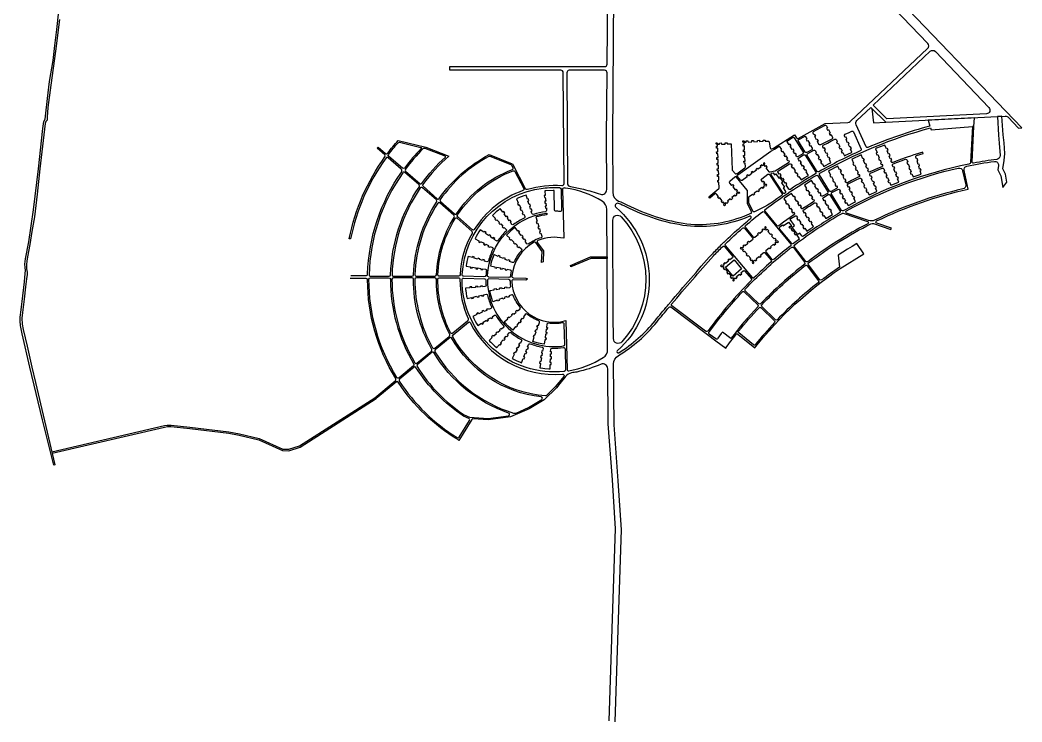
# Model space of a CAD drawing. Header units: millimetres. Extents: x 2240546 to 2245671, y 376439 to 383894.
# Drawn here: x 2241500 to 2245647, y 376439 to 379342 of the extents above; entities that cross this region are included whole.
import ezdxf

# ---------------------------------------------------------------- set-up
doc = ezdxf.new("R2010")
doc.units = ezdxf.units.MM
doc.layers.add('благоустройство_внутридворовые_дороги', color=7, linetype='Continuous', true_color=0x000000)

msp = doc.modelspace()

# ---------------------------------------------------------------- linework, layer by layer
at = {"layer": 'благоустройство_внутридворовые_дороги'}
for points in [[(2242868.4, 378285.5), (2242932.1, 378285.3, 0.425913), (2242938.5, 378291.5, -0.147368), (2243079.9, 378714.8, 0.310579), (2243077.9, 378725.2), (2243023.4, 378773, 0.441609), (2243014.6, 378772, 0.107658), (2242868.2, 378436.7), (2242862.3, 378437.8, -0.107822), (2243010.1, 378775.9, 0.3467), (2243009.1, 378785.5), (2242978.2, 378812.5), (2242981.9, 378817.2), (2243012.1, 378790.8, 0.400493), (2243021.9, 378791.9, -0.019548), (2243064.9, 378844.1), (2243178.9, 378816.4), (2243274.8, 378779.4, 0.059359), (2243166.9, 378662.6, 0.387577), (2243167.8, 378654.6), (2243226.6, 378603.2, 0.472633), (2243234.2, 378603.6, -0.12021), (2243442.2, 378785.6), (2243536.3, 378748.3, -0.180647), (2243539.5, 378745.4), (2243591, 378646, 0.283878), (2243600.6, 378642.9, -0.091654), (2243742.1, 378657.7, 0.421527), (2243751.3, 378666.1), (2243748, 379125, 0.412155), (2243738, 379134.9), (2243278.3, 379134.9), (2243278.3, 379150.6), (2243919.8, 379149.7, 0.412163), (2243929.8, 379159.6), (2243932.3, 379456.2)], [(2243956.7, 379452.1), (2243951.6, 378854.3), (2243952.7, 378630.2, 0.300273), (2243977.2, 378593.5, -0.008998), (2244011.9, 378578.1, 0.082925), (2244260.1, 378499.6, 0.126949), (2244512.5, 378537.9, 0.006274), (2244525.1, 378542.9, 0.43156), (2244527.7, 378549.7), (2244511.2, 378583.8, -0.112927), (2244510.7, 378586), (2244510.7, 378613.3), (2244510.7, 378636.1, 0.175674), (2244509.6, 378639.3), (2244465.5, 378692.2, 0.414391), (2244458.4, 378692.8), (2244437.2, 378675.1, 0.414139), (2244436.6, 378668), (2244444.7, 378658.4), (2244448.5, 378661.6), (2244453.6, 378655.4), (2244449.8, 378652.2), (2244460, 378640.1), (2244463.8, 378643.2), (2244469, 378637.1), (2244465.1, 378633.9), (2244468.1, 378630.3), (2244476, 378630.4), (2244478.6, 378627.4), (2244475.5, 378624.8), (2244467.8, 378626.3), (2244463.9, 378623), (2244467.1, 378619.2), (2244460.9, 378614.1), (2244457.7, 378617.9), (2244445.8, 378607.9), (2244449, 378604), (2244442.8, 378598.9), (2244439.6, 378602.7), (2244427.6, 378592.7), (2244430.9, 378588.9), (2244424.7, 378583.7), (2244421.5, 378587.6), (2244418, 378584.6), (2244418.1, 378576.7), (2244415, 378574.1), (2244412.5, 378577.2), (2244414, 378585), (2244410.9, 378588.8), (2244407, 378585.6), (2244401.9, 378591.7), (2244405.7, 378594.9), (2244395.7, 378607), (2244391.9, 378603.8), (2244386.8, 378609.9), (2244390.6, 378613.1), (2244382.5, 378622.8, 0.414984), (2244375.5, 378623.5), (2244354.8, 378606.2), (2244351, 378610.8), (2244391.8, 378644.9, 0.232276), (2244393.6, 378649), (2244392.7, 378671.4), (2244387.7, 378671.3), (2244387.4, 378679.2), (2244392.4, 378679.4), (2244391.8, 378695), (2244386.8, 378694.9), (2244386.5, 378702.9), (2244391.5, 378703), (2244390.9, 378718.7), (2244385.9, 378718.5), (2244385.6, 378726.5), (2244390.6, 378726.6), (2244390, 378742.3), (2244385, 378742.1), (2244384.7, 378750.1), (2244389.7, 378750.2), (2244389.1, 378765.9), (2244384.1, 378765.7), (2244383.8, 378773.7), (2244388.8, 378773.9), (2244388.2, 378789.5), (2244383.2, 378789.3), (2244382.9, 378797.3), (2244387.9, 378797.5), (2244387.3, 378813.1), (2244382.3, 378812.9), (2244382, 378820.9), (2244387, 378821.1), (2244386.8, 378825.6), (2244380.5, 378830.4), (2244380.4, 378834.4), (2244384.4, 378834.5), (2244389.5, 378828.6), (2244394.5, 378828.7), (2244394.3, 378833.7), (2244402.3, 378834), (2244402.5, 378829), (2244418.1, 378829.6), (2244417.9, 378834.6), (2244425.9, 378834.8), (2244426.1, 378829.8), (2244438.7, 378830.3), (2244443.7, 378830.4), (2244447.3, 378723.3, 0.166908), (2244448.5, 378720.3), (2244459.1, 378707.7, 0.414391), (2244466.1, 378707), (2244465.9, 378706.8), (2244499.9, 378731.1, 0.255488), (2244502, 378735.4), (2244501.3, 378750.9), (2244496.3, 378750.7), (2244495.9, 378758.7), (2244500.9, 378758.9), (2244500.1, 378774.5), (2244495.1, 378774.3), (2244494.8, 378782.2), (2244499.8, 378782.5), (2244499, 378798.1), (2244494, 378797.8), (2244493.6, 378805.8), (2244498.6, 378806.1), (2244497.9, 378821.7), (2244492.9, 378821.4), (2244492.5, 378829.4), (2244497.5, 378829.7), (2244497.3, 378834.9), (2244492.1, 378837), (2244491, 378837), (2244490.7, 378843), (2244496.6, 378843.3), (2244496.6, 378842.1), (2244499.3, 378837.2), (2244504.9, 378837.5), (2244504.6, 378842.5), (2244512.6, 378842.9), (2244512.9, 378837.9), (2244528.5, 378838.6), (2244528.2, 378843.6), (2244536.2, 378844), (2244536.5, 378839), (2244552.1, 378839.7), (2244551.8, 378844.7), (2244559.8, 378845.1), (2244560.1, 378840.1), (2244575.7, 378840.8), (2244575.4, 378845.8), (2244583.4, 378846.2), (2244583.7, 378841.2), (2244599.4, 378842), (2244600.3, 378837), (2244604.6, 378813.3, 0.512628), (2244611.9, 378809.8), (2244618.1, 378813.1), (2244705, 378868), (2244713.2, 378854.8, 0.397536), (2244719.9, 378853.1), (2244831.7, 378914.2), (2244926.2, 378919, 0.177984), (2244935.7, 378923.1), (2245256, 379224.7, 0.415974), (2245256.5, 379246), (2245047.7, 379465, 0.023159)], [(2243962.5, 376438.6), (2243978.2, 376904.4), (2243989.4, 377234), (2243976, 377436.8), (2243958.5, 377667.5), (2243956.7, 377920, -0.266475), (2243976.2, 377954.7, 0.090385), (2244135, 378093.1, -0.002129), (2244186.5, 378154.9, -0.376558), (2244193.4, 378155.7), (2244344.9, 378041.5), (2244344.9, 378041.5), (2244344.9, 378041.5), (2244379.9, 378015.1), (2244420.4, 377984.7, -0.010812), (2244463.8, 378042.4, -0.41791), (2244470.9, 378043.2), (2244540.9, 377986.7), (2244544.6, 377991.4, -0.076022), (2244894.5, 378314.9), (2244992.1, 378375.8), (2244963.7, 378417.6), (2244943.9, 378406), (2244924.2, 378394.1), (2244904.7, 378381.8), (2244885.4, 378369.4), (2244891.1, 378319.8, 0.014299), (2244817.6, 378267.1, -0.353401), (2244809.5, 378267.8), (2244762.6, 378329.5, -0.414009), (2244763.7, 378337.9, -0.04558), (2245021.2, 378499.5, -0.184619), (2245032.8, 378500.3), (2245104.1, 378476.4), (2245107.3, 378481.1), (2245045.3, 378501.9, -0.670914), (2245044.7, 378511.2, -0.060318), (2245424.3, 378642.6), (2245406.9, 378719.9, -0.41941), (2245418.4, 378737.9, -0.016367), (2245532.3, 378757.7, -0.492274), (2245549.3, 378741), (2245547.1, 378722.9), (2245559.1, 378698), (2245567.3, 378649.1), (2245583.9, 378671.1), (2245578.3, 378704.2), (2245567.1, 378727.5), (2245573, 378761), (2245575.3, 378789.9), (2245572.5, 378835), (2245568.8, 378868.2), (2245562.6, 378944.2), (2245545, 378943.4), (2245548.9, 378866.3), (2245552.6, 378833.3), (2245555.8, 378782, -0.374884), (2245542.8, 378766.2, 0.013749), (2245446.6, 378750.6, -0.447367), (2245440.2, 378756.4), (2245448, 378901.8), (2245442, 378901.4), (2245434, 378754.7, -0.313593), (2245426.6, 378746.7, 0.078685), (2244907.2, 378553.5, -0.33205), (2244900, 378555.2), (2244858.6, 378621.6, -0.430973), (2244860.4, 378628.6), (2244884.6, 378642, -0.39418), (2244891.4, 378639.9), (2244895.2, 378632.9), (2244891.7, 378631), (2244895.6, 378623.9), (2244899.1, 378625.9), (2244906.6, 378612.1), (2244903, 378610.2), (2244906.9, 378603.2), (2244910.4, 378605.1), (2244916.3, 378594.3), (2244912.8, 378592.4), (2244916.6, 378585.4), (2244920.1, 378587.3), (2244927, 378574.8), (2244931.3, 378577.2), (2244953.4, 378588.8), (2244957.8, 378591.2), (2244951.4, 378604), (2244954.9, 378605.8), (2244951.4, 378613), (2244947.8, 378611.2), (2244942.3, 378622.2), (2244945.8, 378624), (2244942.3, 378631.1), (2244938.7, 378629.3), (2244931.7, 378643.3), (2244935.3, 378645.1), (2244931.7, 378652.3), (2244928.1, 378650.5), (2244924.5, 378657.6, -0.412329), (2244926.7, 378664.3), (2244943.6, 378672.9), (2244957.6, 378680), (2244975, 378688.3, -0.411213), (2244981.6, 378685.9), (2244985.1, 378678.7), (2244981.5, 378677), (2244985, 378669.8), (2244988.6, 378671.5), (2244995.4, 378657.5), (2244991.8, 378655.7), (2244995.4, 378648.5), (2244998.9, 378650.3), (2245004.3, 378639.2), (2245000.7, 378637.5), (2245004.2, 378630.3), (2245007.8, 378632), (2245014.1, 378619.1), (2245018.6, 378621.2), (2245041.8, 378631.9), (2245041.8, 378631.9), (2245046.4, 378634), (2245040.6, 378647.2), (2245044.3, 378648.8), (2245041.1, 378656.1), (2245037.4, 378654.5), (2245032.5, 378665.8), (2245036.2, 378667.4), (2245033, 378674.7), (2245029.3, 378673.1), (2245023, 378687.4), (2245026.7, 378689), (2245023.5, 378696.4), (2245019.8, 378694.8), (2245016.6, 378702.1, -0.413117), (2245019.2, 378708.7), (2245036.6, 378716.3), (2245051, 378722.5), (2245068.7, 378729.9, -0.413133), (2245075.2, 378727.2), (2245078.3, 378719.8), (2245074.6, 378718.3), (2245077.7, 378710.9), (2245081.4, 378712.5), (2245087.5, 378698.1), (2245083.8, 378696.5), (2245086.9, 378689.1), (2245090.6, 378690.7), (2245095.3, 378679.3), (2245091.7, 378677.8), (2245094.8, 378670.4), (2245098.5, 378672), (2245104, 378658.7), (2245108.7, 378660.6), (2245132.4, 378670), (2245132.4, 378670), (2245137, 378671.8), (2245132, 378685.3), (2245135.8, 378686.7), (2245133, 378694.2), (2245129.2, 378692.8), (2245124.9, 378704.3), (2245128.7, 378705.7), (2245125.9, 378713.2), (2245122.1, 378711.8), (2245116.7, 378726.4), (2245120.4, 378727.8), (2245117.6, 378735.3), (2245113.9, 378733.9), (2245111.1, 378741.4, -0.413436), (2245114, 378747.9), (2245131.7, 378754.5), (2245146.5, 378759.9), (2245164.6, 378766.3, -0.413133), (2245170.9, 378763.3), (2245173.6, 378755.7), (2245169.9, 378754.4), (2245172.6, 378746.9), (2245176.3, 378748.2), (2245181.6, 378733.5), (2245177.8, 378732.1), (2245180.5, 378724.6), (2245184.3, 378726), (2245188.4, 378714.4), (2245184.6, 378713), (2245187.3, 378705.5), (2245191.1, 378706.8), (2245195.9, 378693.3), (2245200.7, 378694.9), (2245224.8, 378703), (2245224.8, 378703), (2245229.6, 378704.5), (2245225.3, 378718.3), (2245229.1, 378719.4), (2245226.8, 378727.1), (2245222.9, 378725.9), (2245219.3, 378737.7), (2245223.1, 378738.8), (2245220.7, 378746.5), (2245216.9, 378745.3), (2245212.3, 378760.2), (2245216.1, 378761.4), (2245213.7, 378769), (2245209.9, 378767.8), (2245207.5, 378775.5, -0.413117), (2245210.8, 378781.7), (2245238.3, 378790.4), (2245236.6, 378796.2), (2245204.2, 378786), (2245199.4, 378784.4), (2245185.6, 378779.9), (2245172.1, 378775.3), (2245167.3, 378773.6), (2245144.4, 378765.6), (2245129.7, 378760.2), (2245111.9, 378753.5, -0.415308), (2245105.5, 378756.4), (2245103.9, 378760.6), (2245107.7, 378762), (2245104.9, 378769.5), (2245101.1, 378768.1), (2245096.8, 378779.6), (2245100.6, 378781), (2245097.8, 378788.5), (2245094, 378787.1), (2245088.6, 378801.7), (2245092.3, 378803.1), (2245089.5, 378810.6), (2245085.8, 378809.2), (2245079.7, 378825.5), (2245075.1, 378823.7), (2245045.1, 378811.8), (2245045.1, 378811.8), (2245040.4, 378809.9), (2245047.2, 378793.9), (2245043.5, 378792.4), (2245046.6, 378785), (2245050.3, 378786.5), (2245056.3, 378772.1), (2245052.6, 378770.6), (2245055.7, 378763.2), (2245059.4, 378764.8), (2245064.2, 378753.4), (2245060.5, 378751.9), (2245063.6, 378744.5), (2245067.3, 378746), (2245069, 378741.9, -0.41529), (2245066.3, 378735.4), (2245048.6, 378728), (2245034.2, 378721.8), (2245016.8, 378714.2, -0.415306), (2245010.2, 378716.7), (2245008.4, 378720.8), (2245012.1, 378722.4), (2245008.9, 378729.7), (2245005.2, 378728.1), (2245000.3, 378739.4), (2245004, 378741), (2245000.8, 378748.4), (2244997.1, 378746.8), (2244990.9, 378761.1), (2244994.5, 378762.7), (2244991.3, 378770), (2244987.7, 378768.4), (2244980.7, 378784.4), (2244976.1, 378782.3), (2244946.6, 378768.7), (2244942.1, 378766.6), (2244949.7, 378750.9), (2244946.1, 378749.1), (2244949.6, 378741.9), (2244953.2, 378743.7), (2244960.1, 378729.6), (2244956.5, 378727.9), (2244960, 378720.7), (2244963.6, 378722.4), (2244968.9, 378711.4), (2244965.4, 378709.6), (2244968.9, 378702.4), (2244972.4, 378704.2), (2244974.4, 378700.2, -0.417321), (2244972, 378693.5), (2244955, 378685.4), (2244940.9, 378678.3), (2244924.1, 378669.7, -0.41531), (2244917.4, 378671.9), (2244915.3, 378675.9), (2244918.9, 378677.7), (2244915.3, 378684.8), (2244911.7, 378683), (2244906.2, 378694), (2244909.8, 378695.8), (2244906.2, 378703), (2244902.6, 378701.2), (2244895.6, 378715.1), (2244899.1, 378716.9), (2244895.5, 378724), (2244892, 378722.2), (2244884, 378738), (2244879.6, 378735.7), (2244850.2, 378720.2), (2244850.2, 378720.2), (2244845.8, 378717.8), (2244854.4, 378702.2), (2244850.9, 378700.3), (2244854.7, 378693.2), (2244858.2, 378695.2), (2244865.7, 378681.4), (2244862.2, 378679.5), (2244866, 378672.5), (2244869.5, 378674.4), (2244875.4, 378663.6), (2244871.9, 378661.7), (2244875.7, 378654.7), (2244879.3, 378656.6), (2244881.4, 378652.7, -0.412343), (2244879.4, 378646), (2244856.8, 378633.4, -0.399298), (2244850.1, 378635.2), (2244808.8, 378701.5, -0.42675), (2244810.6, 378708.5, -0.062725), (2245268, 378896.3), (2245270.5, 378887.7), (2245442, 378901.4), (2245448, 378901.8), (2245450, 378938.5), (2245258.5, 378928.7), (2245265.9, 378903.8, 0.035834), (2245008.2, 378814.9, -0.343797), (2245001.5, 378817.5), (2244959.8, 378909.6, -0.320367), (2244963.2, 378926.7), (2245021, 378981), (2245082.6, 378919.8), (2245545, 378943.4), (2245545, 378943.3), (2245577.4, 378945), (2245578.7, 378945, -0.210445), (2245589.8, 378940.3), (2245632.1, 378895.1), (2245646.6, 378896.8), (2245076.7, 379491.2, 0.044385)], [(2245030.9, 378990.5), (2245267.3, 379213.1, -0.412456), (2245288.4, 379212.5), (2245510.1, 378980, -0.642006), (2245499.9, 378954.6), (2245086.8, 378934.3), (2245030.9, 378990.5)], [(2244750, 378862.7), (2244750, 378862.7), (2244756.4, 378851.5), (2244752.9, 378849.5), (2244756.8, 378842.5), (2244760.3, 378844.5), (2244768, 378830.9), (2244764.5, 378828.9), (2244768.5, 378822), (2244771.9, 378824), (2244778.3, 378812.6, -0.414919), (2244776.4, 378805.8), (2244756.4, 378794.5, -0.401165), (2244749.7, 378796.3), (2244721.7, 378841.2, -0.43109), (2244723.5, 378848.3), (2244750, 378862.7)], [(2242944.4, 378288.5, 0.421928), (2242950.4, 378282.3), (2243027.8, 378282.4, 0.401184), (2243033.5, 378288.5, -0.143755), (2243151.9, 378651.7, 0.367787), (2243150.2, 378662), (2243093.2, 378711.9, 0.445199), (2243084.4, 378710.8, 0.1481), (2242944.4, 378288.5, -0.1481)], [(2243584.7, 378645.1, -0.45558), (2243581.4, 378636.7, 0.169475), (2243380.1, 378475.6, -0.436327), (2243372.9, 378475.2), (2243311.7, 378528.8, -0.377114), (2243310.6, 378536.6, -0.155886), (2243540.4, 378719.1, -0.380517), (2243547.8, 378716.2), (2243584.7, 378645.1)], [(2243039.5, 378288.5, 0.423108), (2243045.5, 378282.4), (2243122.1, 378282.4, 0.379706), (2243128.5, 378288.6, -0.13749), (2243223.9, 378588.5, 0.354191), (2243223.2, 378598.2), (2243165.3, 378648.8, 0.449505), (2243156.4, 378647.7, 0.143413), (2243039.5, 378288.5, 0.145762)], [(2243741.5, 378556.9, -0.447917), (2243735, 378550.7, 0.016559), (2243716.2, 378551.7, -0.406994), (2243711.3, 378556.6), (2243710.8, 378637.5), (2243705.8, 378637.5), (2243676.4, 378635.9), (2243671.5, 378635.4), (2243673.3, 378616.9), (2243669.3, 378616.5), (2243670, 378608.5), (2243674, 378608.9), (2243675.5, 378593.4), (2243671.5, 378593), (2243672.3, 378585), (2243676.3, 378585.4), (2243677.5, 378573.1), (2243673.5, 378572.8), (2243674.3, 378564.8), (2243678.2, 378565.2), (2243679.2, 378554.9, -0.356071), (2243674.6, 378549.4, 0.044777), (2243625.1, 378538.4, -0.354232), (2243618.8, 378541.5), (2243615.5, 378551.8), (2243619.3, 378553), (2243616.9, 378560.7), (2243613.1, 378559.4), (2243609.3, 378571.3), (2243613.1, 378572.4), (2243610.7, 378580), (2243606.8, 378578.9), (2243602.1, 378593.6), (2243605.9, 378594.9), (2243603.4, 378602.5), (2243599.6, 378601.3), (2243594.1, 378618.5), (2243584.6, 378615.2), (2243573.9, 378611.1), (2243563.2, 378606.7), (2243554.1, 378602.5), (2243562, 378586.2), (2243558.4, 378584.5), (2243561.9, 378577.3), (2243565.5, 378579), (2243572.3, 378564.9), (2243568.7, 378563.2), (2243572.1, 378556), (2243575.8, 378557.7), (2243581.1, 378546.7), (2243577.5, 378544.9), (2243581, 378537.7), (2243584.6, 378539.4), (2243589.3, 378529.7, -0.376856), (2243586.9, 378523.1, 0.045608), (2243542.8, 378496.4, -0.408852), (2243535.8, 378497.3), (2243529.4, 378506), (2243532.6, 378508.4), (2243527.8, 378514.8), (2243524.6, 378512.4), (2243517.2, 378522.3), (2243520.4, 378524.7), (2243515.7, 378531.1), (2243512.5, 378528.7), (2243503.1, 378541.3), (2243506.4, 378543.7), (2243501.6, 378550.1), (2243498.4, 378547.7), (2243487.6, 378562.2), (2243479.7, 378556.1), (2243470.8, 378548.7), (2243470.8, 378548.7), (2243462.2, 378541.1), (2243454.9, 378534.3), (2243467.6, 378521.4), (2243464.8, 378518.5), (2243470.4, 378512.8), (2243473.2, 378515.6), (2243484.2, 378504.5), (2243481.3, 378501.7), (2243487, 378496), (2243489.8, 378498.8), (2243498.4, 378490), (2243495.6, 378487.2), (2243501.2, 378481.5), (2243504, 378484.3), (2243511.7, 378476.6, -0.454474), (2243511.5, 378469.6, 0.045617), (2243478.3, 378430.1, -0.348928), (2243471.4, 378428.7), (2243462.5, 378434.9), (2243464.8, 378438.2), (2243458.2, 378442.7), (2243455.9, 378439.4), (2243445.8, 378446.4), (2243448.1, 378449.7), (2243441.5, 378454.3), (2243439.2, 378451), (2243426.4, 378459.8), (2243428.6, 378463.1), (2243422, 378467.7), (2243419.8, 378464.4), (2243404.9, 378474.7), (2243402.1, 378470.5), (2243399.4, 378466.3), (2243393.4, 378456.5), (2243387.7, 378446.5), (2243385.3, 378442.1), (2243383, 378437.7), (2243399.1, 378429.5), (2243397.3, 378426), (2243404.5, 378422.4), (2243406.3, 378426), (2243420.2, 378418.9), (2243418.4, 378415.4), (2243425.6, 378411.8), (2243427.4, 378415.3), (2243438.4, 378409.8), (2243436.6, 378406.2), (2243443.7, 378402.7), (2243445.5, 378406.2), (2243455.2, 378401.4, -0.392064), (2243457.3, 378394.7, 0.045964), (2243438.5, 378346.2, -0.358026), (2243432.5, 378342.7), (2243422, 378345.6), (2243423.1, 378349.5), (2243415.4, 378351.7), (2243414.3, 378347.8), (2243402.5, 378351.2), (2243403.6, 378355), (2243395.9, 378357.2), (2243394.8, 378353.3), (2243379.7, 378357.6), (2243380.8, 378361.4), (2243373.1, 378363.6), (2243372, 378359.7), (2243354.6, 378364.7), (2243353.3, 378359.8), (2243352.1, 378355), (2243349.7, 378344.2), (2243347.6, 378333.5), (2243346.8, 378328.5), (2243346, 378323.6), (2243363.9, 378321.1), (2243363.3, 378317.1), (2243371.3, 378316), (2243371.8, 378320), (2243387.3, 378317.8), (2243386.7, 378313.8), (2243394.7, 378312.7), (2243395.2, 378316.7), (2243407.4, 378315), (2243406.9, 378311), (2243414.8, 378309.9), (2243415.3, 378313.9), (2243426.1, 378312.4, -0.401753), (2243430.2, 378306.7, 0.018422), (2243428.2, 378285.9, -0.306845), (2243419, 378280), (2243335.7, 378282.6, -0.420951), (2243329.9, 378288.9, -0.36398), (2243665.1, 378647.2, -0.044764), (2243733.3, 378649.4, -0.388813), (2243738.9, 378643.5), (2243741.5, 378556.9)], [(2243134.5, 378288.6, 0.424628), (2243140.5, 378282.4), (2243217, 378282.4, 0.395802), (2243223.5, 378288.7, -0.128842), (2243296.1, 378525.1, 0.350392), (2243295.2, 378535.2), (2243237.5, 378585.7, 0.4555), (2243228.5, 378584.5, 0.137026), (2243134.5, 378288.6, 0.139771)], [(2244760.6, 378472.2), (2244769.8, 378478.6), (2244779.2, 378484.9), (2244783.3, 378487.7), (2244774.9, 378500.3), (2244778.3, 378502.5), (2244773.8, 378509.2), (2244770.5, 378507), (2244763.7, 378517.2), (2244767, 378519.4), (2244762.6, 378526.1), (2244759.3, 378523.8), (2244750.7, 378536.8), (2244754, 378539.1), (2244749.6, 378545.8), (2244746.3, 378543.5), (2244741.8, 378550.2, -0.414386), (2244743.2, 378557.2), (2244759, 378567.7), (2244763.6, 378570.7), (2244767, 378572.8), (2244771.6, 378575.8), (2244787.7, 378586, -0.412577), (2244794.5, 378584.4), (2244798.9, 378577.7), (2244795.8, 378575.7), (2244800, 378569), (2244803.2, 378570.9), (2244811.6, 378557.8), (2244808.4, 378555.8), (2244812.7, 378549), (2244815.9, 378551.1), (2244822.6, 378540.7), (2244819.3, 378538.6), (2244823.5, 378531.8), (2244826.9, 378533.9), (2244835, 378521.2), (2244848, 378529.4), (2244863, 378538.3), (2244855.3, 378550.8), (2244858.7, 378552.9), (2244854.4, 378559.7), (2244851, 378557.6), (2244844.5, 378568), (2244847.9, 378570.1), (2244843.7, 378576.9), (2244840.3, 378574.8), (2244832, 378588.1), (2244835.4, 378590.2), (2244831.2, 378597), (2244827.8, 378594.8), (2244823.4, 378601.9, -0.418917), (2244825.1, 378608.9), (2244844.7, 378620.7, -0.409422), (2244851.6, 378619), (2244893.6, 378551.6, -0.390752), (2244892.1, 378544.9, 0.025053), (2244742.9, 378448.7, -0.39013), (2244735, 378449.6), (2244727.1, 378460.7), (2244718.7, 378454.6), (2244697.5, 378483.1, -0.414561), (2244698.2, 378487.2), (2244704.8, 378492.2), (2244686.7, 378517.9), (2244690.7, 378520.8), (2244706.2, 378531.8, -0.414537), (2244713.1, 378530.6), (2244717.8, 378524.1), (2244714.5, 378521.8), (2244719.1, 378515.2), (2244722.4, 378517.5), (2244731.4, 378504.8), (2244728.1, 378502.5), (2244732.7, 378496), (2244736, 378498.3), (2244743.1, 378488.2), (2244739.9, 378485.9), (2244744.5, 378479.4), (2244747.7, 378481.7), (2244756.5, 378469.4), (2244760.6, 378472.2), (2244760.6, 378472.2)], [(2243235.5, 378282.4, -0.426731), (2243229.5, 378288.7, -0.128176), (2243300.7, 378521.1, -0.463878), (2243309.7, 378522.5), (2243370.2, 378469.6, -0.293312), (2243370.6, 378459.6, 0.115233), (2243320.9, 378288.8, -0.323456), (2243314, 378282.5), (2243235.5, 378282.4)], [(2243953.3, 378514.8, -0.683192), (2243987.9, 378528.5, -0.390014), (2243990.7, 378011.2, -0.682645), (2243955.9, 378024.5), (2243955.3, 378114.4), (2243953.3, 378514.8)], [(2244723, 378440.4, -0.397763), (2244722, 378433.5, 0.003634), (2244701.4, 378418, -0.328728), (2244694, 378418.6), (2244643.5, 378479.2, -0.428458), (2244644.3, 378486.4), (2244655.2, 378494.6), (2244658.2, 378490.7), (2244679.9, 378506.8), (2244691, 378491.9, -0.414561), (2244690.3, 378487.7), (2244690.2, 378487.6), (2244685.4, 378489), (2244682.2, 378486.6), (2244684.6, 378483.4), (2244691, 378483.4), (2244694.7, 378478.4), (2244691.5, 378476.1), (2244696.3, 378469.6), (2244699.5, 378472), (2244706.7, 378462.4), (2244703.4, 378460), (2244708.2, 378453.5), (2244711.5, 378456), (2244723, 378440.4)], [(2243938.1, 376442.7), (2243953.8, 376908.4), (2243965, 377238), (2243951.6, 377440.9), (2243934.1, 377671.6), (2243932.4, 377900.2, 0.534422), (2243904.7, 377918.5, -0.044907), (2243804.4, 377886.4, -0.002751), (2243782.8, 377883, 0.17717), (2243757, 377867.3), (2243734.4, 377839), (2243719.6, 377820.5), (2243670.7, 377772.5, -0.05626), (2243669.6, 377771.7), (2243607.7, 377733.7), (2243530.4, 377700.4), (2243437.1, 377688.5), (2243375.1, 377692.9, 0.279244), (2243369.5, 377690), (2243316.4, 377603.7), (2243311.2, 377606.8, -0.112035), (2243064.8, 377844.4, 0.429797), (2243057.7, 377845.5), (2242974.3, 377776.5), (2242968, 377779.1), (2243053.1, 377849.5, 0.342038), (2243055, 377859.8, -0.13968), (2242938.2, 378267.3, 0.390853), (2242932.5, 378273.3), (2242866.9, 378273.3)], [(2243059.6, 377863.7, -0.140411), (2242944.2, 378270.4, -0.413445), (2242950.2, 378276.3), (2243025.6, 378276.4, -0.341353), (2243033.2, 378270.4, 0.136717), (2243129.8, 377919.5, -0.322362), (2243128.5, 377911.8), (2243068.6, 377862.2, -0.454331), (2243059.6, 377863.7, 0.142692)], [(2243133.6, 377925, 0.460125), (2243142.6, 377923.4), (2243201.2, 377971.9, 0.328711), (2243203, 377982.6, -0.129688), (2243128.2, 378270.4, 0.391191), (2243122.6, 378276.4), (2243045.2, 378276.4, 0.413265), (2243039.2, 378270.4, 0.135684), (2243133.6, 377925, 0.138336)], [(2243207.7, 377986.4, 0.468048), (2243216.8, 377984.8), (2243275.8, 378033.5, 0.331334), (2243277.5, 378044.4, -0.120891), (2243223.1, 378270.5, 0.412127), (2243217.2, 378276.4), (2243140.2, 378276.4, 0.413073), (2243134.2, 378270.4, 0.129217), (2243207.7, 377986.4, 0.132383)], [(2243444.3, 378223.7), (2243444.3, 378223.7), (2243462.8, 378226.5), (2243462.2, 378230.5), (2243470.1, 378231.7), (2243470.7, 378227.7), (2243486.2, 378230.1), (2243485.6, 378234), (2243493.5, 378235.2), (2243494.1, 378231.3), (2243506.3, 378233.1), (2243505.7, 378237.1), (2243513.6, 378238.3), (2243514.2, 378234.3), (2243526.8, 378236.3, 0.412647), (2243531, 378241.9, -0.027991), (2243529.2, 378262.2, 0.396006), (2243523, 378268.8), (2243440.3, 378271.4, 0.426576), (2243434.1, 378265.3, 0.452605), (2243749.7, 377994.2, 0.381503), (2243754.9, 378000.3), (2243752.6, 378084, 0.462873), (2243745.4, 378089.7, -0.081623), (2243686.5, 378088.1, 0.412647), (2243680.8, 378083.9), (2243679, 378071.2), (2243683, 378070.6), (2243681.9, 378062.7), (2243677.9, 378063.2), (2243676.2, 378051), (2243680.2, 378050.5), (2243679, 378042.6), (2243675.1, 378043.1), (2243672.9, 378027.7), (2243676.9, 378027.1), (2243675.7, 378019.2), (2243671.8, 378019.7), (2243669.1, 378001.2), (2243659.3, 378002.9), (2243645.2, 378006.1), (2243631.2, 378010), (2243621.7, 378013.1), (2243621.7, 378013.1), (2243628.2, 378030.7), (2243624.4, 378032.1), (2243627.2, 378039.6), (2243630.9, 378038.2), (2243636.3, 378052.9), (2243632.6, 378054.2), (2243635.3, 378061.7), (2243639.1, 378060.4), (2243643.3, 378071.9), (2243639.5, 378073.3), (2243642.3, 378080.8), (2243646, 378079.4), (2243650.5, 378091.5, 0.412647), (2243647.5, 378097.9, -0.078405), (2243598.1, 378125.7, 0.412647), (2243591.1, 378124.9), (2243583.1, 378114.9), (2243586.2, 378112.4), (2243581.2, 378106.2), (2243578.1, 378108.7), (2243570.4, 378099), (2243573.5, 378096.5), (2243568.5, 378090.3), (2243565.4, 378092.8), (2243555.6, 378080.6), (2243558.8, 378078.1), (2243553.8, 378071.9), (2243550.6, 378074.4), (2243539, 378059.7), (2243531.4, 378066.3), (2243520.8, 378076.1), (2243507.5, 378090.3), (2243504.2, 378094.1), (2243504.2, 378094.1), (2243518.7, 378106), (2243516.2, 378109.1), (2243522.4, 378114.1), (2243524.9, 378111), (2243537, 378120.9), (2243534.5, 378124), (2243540.6, 378129.1), (2243543.2, 378126), (2243552.7, 378133.8), (2243550.2, 378136.9), (2243556.4, 378141.9), (2243558.9, 378138.8), (2243568.8, 378147, 0.412647), (2243569.6, 378154, -0.078417), (2243541.2, 378203.1, 0.412647), (2243534.8, 378206), (2243522.8, 378201.4), (2243524.2, 378197.7), (2243516.7, 378194.8), (2243515.3, 378198.6), (2243503.8, 378194.2), (2243505.2, 378190.5), (2243497.7, 378187.7), (2243496.3, 378191.4), (2243481.7, 378185.9), (2243483.1, 378182.1), (2243475.6, 378179.3), (2243474.2, 378183.1), (2243456.7, 378176.4), (2243455.1, 378181.2), (2243453.5, 378185.9), (2243449.4, 378199.8), (2243446.2, 378213.9), (2243445.1, 378219.3), (2243444.3, 378223.7)]]:
    msp.add_lwpolyline(points, format="xyb", dxfattribs=at)
for points in [[(2241662.8, 379345), (2241646.4, 379213.4), (2241627.4, 379072.6), (2241615.1, 378980.7), (2241612.5, 378940.8), (2241611.7, 378928), (2241606.2, 378922.5), (2241603.8, 378914.5), (2241582.5, 378727.6), (2241570.7, 378622.5), (2241560.2, 378528.6), (2241549.5, 378467.7), (2241540.2, 378414.2), (2241531.2, 378363), (2241528.8, 378344.7), (2241527, 378330.9), (2241527, 378313.8), (2241529.3, 378299.6), (2241529.3, 378289.2), (2241527.3, 378272.1), (2241523.1, 378238.2), (2241516.6, 378187.3), (2241510.3, 378133.2), (2241506.9, 378108.7), (2241508.7, 378084.2), (2241512.6, 378062.2), (2241529, 377992.8), (2241540, 377943), (2241548.8, 377906.8), (2241563.4, 377843.1), (2241644.5, 377502.7), (2241639.3, 377501.6), (2241592.4, 377689.1), (2241540.3, 377907.1), (2241509, 378043.7), (2241502.5, 378079), (2241500, 378096.6), (2241500, 378113.2), (2241504.1, 378143.3), (2241518, 378259.4), (2241521.9, 378293.3), (2241522.2, 378306.1), (2241521.2, 378318.6), (2241520.5, 378332.6), (2241522.9, 378354), (2241536.5, 378424.7), (2241556.4, 378557.9), (2241576, 378727), (2241594.4, 378893.6), (2241598.6, 378923.3), (2241603.9, 378931.9), (2241606.7, 378956.8), (2241614.3, 379018.1), (2241622.3, 379088.1), (2241636.6, 379175), (2241644.3, 379237.2), (2241652.3, 379303.4), (2241660.4, 379378.9)], [(2244455, 378350.2), (2244486.1, 378313.1), (2244450.9, 378283.4), (2244419.8, 378320.7), (2244455, 378350.2)], [(2241631.7, 377556.7), (2242097.2, 377664.5), (2242109.5, 377666.6), (2242125, 377666.8), (2242202.8, 377658.5), (2242364.6, 377639), (2242408.7, 377631), (2242489.9, 377611.9), (2242587, 377567.8), (2242611.8, 377566.9), (2242656.9, 377580.8), (2242968, 377779.1)], [(2241633.1, 377550.8), (2242098.4, 377658.7), (2242110, 377660.6), (2242124.7, 377660.8), (2242202.1, 377652.6), (2242363.7, 377633.1), (2242407.5, 377625.2), (2242488, 377606.2), (2242585.6, 377561.9), (2242612.5, 377560.9), (2242659.4, 377575.3), (2242974.3, 377776.5)]]:
    msp.add_lwpolyline(points, dxfattribs=at)
for points in [[(2243919.5, 379134.6), (2243773, 379134.6, 0.416222), (2243763, 379124.6), (2243766.2, 378664.5, 0.318992), (2243777.8, 378653.5, -0.023332), (2243831.9, 378642.7, -0.017282), (2243901.9, 378621.9, 0.513828), (2243928.3, 378641), (2243927.2, 378858.4), (2243929.5, 379124.6, 0.416718)], [(2244979.2, 378802.3, 0.024931), (2244806.6, 378714.9, -0.376629), (2244799.5, 378716.4), (2244758.2, 378782.7, -0.427853), (2244760, 378789.7), (2244784.8, 378803.5, -0.417509), (2244791.6, 378801.6), (2244795.5, 378794.5), (2244792, 378792.5), (2244795.8, 378785.5), (2244799.3, 378787.4), (2244806.8, 378773.7), (2244803.3, 378771.8), (2244807.1, 378764.8), (2244810.6, 378766.7), (2244816.5, 378755.9), (2244813, 378754), (2244816.8, 378747), (2244820.4, 378748.9), (2244827, 378736.7), (2244831.4, 378739.1), (2244851.6, 378750), (2244856, 378752.4), (2244849.4, 378765.3), (2244853, 378767.2), (2244849.3, 378774.3), (2244845.7, 378772.5), (2244840.1, 378783.4), (2244843.7, 378785.2), (2244840, 378792.4), (2244836.5, 378790.5), (2244829.3, 378804.4), (2244832.9, 378806.3), (2244829.2, 378813.4), (2244825.7, 378811.6), (2244822.3, 378818.2, -0.412297), (2244824.4, 378825), (2244841.2, 378833.7), (2244855.1, 378840.8), (2244872.1, 378849.3, -0.412651), (2244878.8, 378847), (2244882.2, 378840.3), (2244878.6, 378838.5), (2244882.2, 378831.4), (2244885.8, 378833.2), (2244892.8, 378819.2), (2244889.3, 378817.4), (2244892.8, 378810.2), (2244896.4, 378812.1), (2244902, 378801.1), (2244898.4, 378799.3), (2244902, 378792.1), (2244905.6, 378793.9), (2244912.1, 378780.9), (2244916.6, 378783.1), (2244938.3, 378793.5), (2244942.9, 378795.6), (2244936.9, 378808.9), (2244940.5, 378810.5), (2244937.2, 378817.8), (2244933.6, 378816.2), (2244928.5, 378827.4), (2244932.1, 378829), (2244928.8, 378836.3), (2244925.2, 378834.7), (2244918.8, 378848.9), (2244922.4, 378850.6), (2244919.1, 378857.9), (2244915.5, 378856.2), (2244912.4, 378863.1, -0.412448), (2244914.8, 378869.7), (2244932.1, 378877.6), (2244942.8, 378882.5, -0.415981), (2244949.5, 378880.1), (2244981.7, 378808.8, -0.397287)], [(2244838.2, 378904.3), (2244842.1, 378896.5), (2244838.3, 378894.5), (2244841.9, 378887.4), (2244845.8, 378889.4), (2244852.8, 378875.5), (2244849.1, 378873.6), (2244852.8, 378866.5), (2244856.5, 378868.3), (2244862.4, 378856.8, -0.415305), (2244860.1, 378850), (2244843.3, 378841.5), (2244813.1, 378826, -0.413337), (2244806.3, 378828.1), (2244800.5, 378839.5), (2244804, 378841.3), (2244800.3, 378848.4), (2244796.8, 378846.6), (2244789.6, 378860.4), (2244793.1, 378862.3), (2244789.4, 378869.4), (2244785.9, 378867.5), (2244782.2, 378874.7, -0.407958), (2244784.2, 378881.4), (2244829.9, 378906.4, -0.112773), (2244832, 378907), (2244833.4, 378907.1, -0.295965)], [(2243070.5, 378836.6), (2243159.1, 378815.1, -0.565863), (2243160.6, 378811.4, 0.034546), (2243091.1, 378730.3, -0.368351), (2243082.3, 378729.4), (2243026.2, 378778.5, -0.393447), (2243025.4, 378786.6, -0.018043), (2243064.6, 378834.7, -0.190819)], [(2244704.5, 378855), (2244741, 378796.5, -0.411486), (2244739.4, 378789.6), (2244720.1, 378777.3, -0.41705), (2244713.2, 378778.9), (2244710.8, 378782.8), (2244714.1, 378784.9), (2244709.9, 378791.7), (2244706.5, 378789.6), (2244700, 378800), (2244703.4, 378802.1), (2244699.2, 378808.9), (2244695.8, 378806.8), (2244687.5, 378820.1), (2244690.9, 378822.2), (2244686.7, 378829), (2244683.3, 378826.8), (2244674.1, 378841.7), (2244697.6, 378856.6, -0.416946)], [(2243167.7, 378810, 0.036326), (2243095.1, 378725.6, 0.390718), (2243095.9, 378717.5), (2243155.5, 378665.4, 0.403965), (2243162.4, 378666.6, -0.053992), (2243260.4, 378774.8, 0.451335), (2243259.5, 378778.9), (2243177.1, 378810.7), (2243173.4, 378811.6, 0.194975)], [(2244642.3, 378821.4), (2244651.8, 378806.7), (2244648.4, 378804.5), (2244652.7, 378797.8), (2244656.1, 378800), (2244664.6, 378786.8), (2244661.2, 378784.6), (2244665.5, 378777.9), (2244668.9, 378780.1), (2244675.6, 378769.7), (2244672.1, 378767.5), (2244676.5, 378760.8), (2244679.9, 378763), (2244682.3, 378759.2, -0.415676), (2244680.8, 378752.3), (2244625.7, 378717.3, -0.096084), (2244623.9, 378716.6), (2244604.8, 378713, -0.290428), (2244599.8, 378715), (2244588.6, 378730.7), (2244592.6, 378733.6), (2244588, 378740.1), (2244583.9, 378737.1), (2244580.9, 378741.3), (2244583, 378748.9), (2244580.7, 378752.1), (2244577.5, 378749.8), (2244577, 378741.9), (2244573.2, 378739.2), (2244570.2, 378743.3), (2244563.7, 378738.6), (2244566.7, 378734.5), (2244554, 378725.4), (2244551.1, 378729.5), (2244544.6, 378724.8), (2244547.5, 378720.8), (2244534.8, 378711.7), (2244531.9, 378715.7), (2244525.4, 378711.1), (2244528.3, 378707), (2244515.6, 378697.9), (2244512.7, 378702), (2244506.2, 378697.3), (2244509.1, 378693.2), (2244489.1, 378678.9, -0.392893), (2244482.3, 378679.8), (2244469.5, 378695.1, -0.436397), (2244470.5, 378702.4), (2244607, 378799.9), (2244622.1, 378808.6)], [(2243440.1, 378777.7, 0.118068), (2243238.8, 378599.7, 0.383178), (2243239.7, 378591.7), (2243298.1, 378540.7, 0.436827), (2243306.5, 378541.2, -0.154711), (2243537.6, 378724.4, 0.42034), (2243540.5, 378730.5), (2243535.2, 378740.7, 0.180647), (2243532, 378743.5), (2243445.1, 378778, 0.220155)], [(2244758.2, 378697.1), (2244762.5, 378699.6), (2244753.3, 378714.4), (2244756.7, 378716.5), (2244752.5, 378723.3), (2244749.1, 378721.2), (2244742.6, 378731.7), (2244746, 378733.8), (2244741.7, 378740.6), (2244738.4, 378738.4), (2244730.1, 378751.7), (2244733.5, 378753.8), (2244729.3, 378760.6), (2244725.9, 378758.5), (2244721.6, 378765.3, -0.411414), (2244723.2, 378772.2), (2244742.5, 378784.5, -0.416946), (2244749.4, 378782.9), (2244792.9, 378713.2, -0.441273), (2244791.5, 378706.2, 0.018106), (2244688.8, 378642, -0.387918), (2244681.9, 378643.5), (2244670.3, 378661.3), (2244673.6, 378663.5), (2244669.3, 378670.2), (2244665.9, 378668), (2244659.2, 378678.3), (2244662.5, 378680.5), (2244658.2, 378687.2), (2244654.8, 378685), (2244646.3, 378698.1), (2244649.6, 378700.2), (2244645.3, 378706.9), (2244641.9, 378704.8), (2244637.4, 378711.6, -0.417615), (2244638.9, 378718.6), (2244684.1, 378747.3, -0.413045), (2244691, 378745.8), (2244695.3, 378739), (2244691.9, 378736.9), (2244696.3, 378730.1), (2244699.6, 378732.3), (2244708.1, 378719.1), (2244704.7, 378717), (2244709, 378710.3), (2244712.4, 378712.4), (2244719, 378702.1), (2244715.7, 378699.9), (2244720, 378693.2), (2244723.3, 378695.3), (2244732.4, 378681.2), (2244736.7, 378683.8), (2244747.4, 378690.5)], [(2244664.6, 378625.3, -0.390871), (2244657.9, 378626.7), (2244608.7, 378702.1, -0.535174), (2244612, 378709.7), (2244617.6, 378710.8), (2244623, 378702.5), (2244628.1, 378705.8), (2244639.8, 378687.9), (2244644.8, 378691.1), (2244656.9, 378672.7), (2244651.8, 378669.5), (2244663.8, 378651.1), (2244658.8, 378647.7), (2244667.8, 378633.8, -0.357607), (2244665.6, 378626, 0.000176)], [(2245011.5, 378513.3), (2244921, 378543.7, -0.651837), (2244920.2, 378552.8, -0.070526), (2245383, 378730.2, -0.41505), (2245400.9, 378718.9), (2245414.2, 378660.1, -0.394236), (2245402.5, 378643.9, 0.058073), (2245036.6, 378513.9, -0.160222)], [(2244539.1, 378548.9, -0.405203), (2244532.5, 378551.3), (2244515.7, 378586), (2244515.7, 378608.2, -0.238878), (2244517.8, 378612.2), (2244531.9, 378622.6), (2244534.9, 378618.6), (2244541.3, 378623.3), (2244538.4, 378627.3), (2244551, 378636.6), (2244553.9, 378632.6), (2244560.4, 378637.3), (2244557.4, 378641.3), (2244570, 378650.6), (2244573, 378646.5), (2244579.4, 378651.3), (2244576.5, 378655.3), (2244580.5, 378658.2), (2244588.1, 378656.2), (2244591.3, 378658.6), (2244589, 378661.8), (2244581.1, 378662.2), (2244578.3, 378665.9), (2244582.4, 378668.8), (2244577.6, 378675.3), (2244573.6, 378672.3), (2244568.8, 378678.7, -0.414409), (2244569.9, 378685.7), (2244594.9, 378704.2, -0.430865), (2244602.1, 378702.9), (2244653.8, 378623.8, -0.387686), (2244652.3, 378616.6, 0.001347), (2244645, 378611.3, -0.056993)], [(2244633.2, 378491.5), (2244583.4, 378551.3, -0.426027), (2244584.2, 378558.4, -0.032688), (2244795.5, 378699.9, -0.404643), (2244802.2, 378698.2), (2244843.2, 378632.4, -0.421285), (2244841.5, 378625.5), (2244821.7, 378613.8, -0.407281), (2244814.9, 378615.5), (2244812.6, 378619.3), (2244816, 378621.4), (2244811.7, 378628.2), (2244808.3, 378626.1), (2244801.8, 378636.5), (2244805.2, 378638.6), (2244801, 378645.4), (2244797.6, 378643.3), (2244789.3, 378656.6), (2244792.7, 378658.7), (2244788.5, 378665.5), (2244785.1, 378663.3), (2244776, 378678), (2244771.7, 378675.4), (2244750.4, 378662.4), (2244750.4, 378662.4), (2244746.2, 378659.8), (2244755.3, 378645.5), (2244752, 378643.3), (2244756.3, 378636.6), (2244759.6, 378638.8), (2244768.1, 378625.6), (2244764.7, 378623.5), (2244769, 378616.7), (2244772.4, 378618.9), (2244779.1, 378608.5), (2244775.7, 378606.4), (2244780, 378599.6), (2244783.4, 378601.8), (2244785.9, 378597.9, -0.415474), (2244784.3, 378591), (2244768.4, 378580.8), (2244763.7, 378577.8), (2244760.4, 378575.7), (2244755.8, 378572.7), (2244740, 378562.2, -0.416093), (2244733, 378563.7), (2244730.4, 378567.6), (2244733.8, 378569.8), (2244729.4, 378576.5), (2244726.1, 378574.3), (2244719.3, 378584.6), (2244722.7, 378586.8), (2244718.3, 378593.5), (2244715, 378591.3), (2244706.4, 378604.4), (2244709.8, 378606.6), (2244705.4, 378613.3), (2244702, 378611.1), (2244692.8, 378625.3), (2244688.6, 378622.5), (2244664.9, 378606.3), (2244660.8, 378603.4), (2244670.5, 378589.9), (2244667.3, 378587.5), (2244672, 378581), (2244675.2, 378583.4), (2244684.3, 378570.7), (2244681.1, 378568.4), (2244685.8, 378561.9), (2244689, 378564.2), (2244696.2, 378554.2), (2244692.9, 378551.9), (2244697.6, 378545.4), (2244700.8, 378547.7), (2244703.8, 378543.6, -0.416093), (2244702.6, 378536.6), (2244687.2, 378525.7), (2244660, 378505.7), (2244640.1, 378490.7, -0.399873)], [(2243640.8, 378422.8), (2243666.4, 378387.5), (2243664.8, 378342.7), (2243658.7, 378340.1), (2243660.3, 378385.6), (2243634.1, 378421.8, 0.375566), (2243627.7, 378423.2, 0.254171), (2243535.7, 378282.7, 0.42916), (2243541.5, 378276.2), (2243593.7, 378274.6, 0.138021), (2243596.4, 378273.4), (2243598.3, 378273.3), (2243598.1, 378267.6), (2243596.4, 378267.7, 0.125543), (2243593.6, 378266.6), (2243541.4, 378268.2, 0.433988), (2243535.2, 378262, 0.485066), (2243758.2, 378098.9), (2243763.7, 377897.2, 0.454932), (2243770.7, 377891.4, 0.101008), (2243913.3, 377946.1, 0.258316), (2243931.9, 377980.1), (2243930.9, 378118.5), (2243928.7, 378559.1, 0.257989), (2243909.8, 378592.8, 0.107224), (2243757.2, 378647.2, 0.003666), (2243751.6, 378647.8, 0.454546), (2243745, 378641.7), (2243750.9, 378439.6, 0.15056), (2243642.9, 378430.4, 0.4873)], [(2244519.6, 378531, -0.001811), (2244515.9, 378529.5, -0.126953), (2244259, 378490.7, -0.082928), (2244008, 378570, 0.00808), (2243977.2, 378583.7, 0.857844), (2243966.8, 378566.9, -0.454962), (2243971.9, 377974.2, 0.915362), (2243977.8, 377966.1, 0.087294), (2244128, 378098.7, -0.002134), (2244179.7, 378160.8, -0.014354), (2244189.9, 378173, -0.006995), (2244363.3, 378373.2, -0.007003), (2244401.9, 378412.1, 0.000739), (2244413.4, 378423.2, -0.002526), (2244413.5, 378423.3, -0.012308), (2244484.6, 378488.5, 0.000334), (2244496.8, 378499, -0.002391), (2244496.8, 378499, -0.004649), (2244524.6, 378522.5, 0.852764)], [(2243680.5, 378541.5), (2243680.7, 378539.9, -0.404589), (2243678.1, 378536.7), (2243671.5, 378535.8), (2243657.7, 378533.4), (2243644.4, 378530.4), (2243639.6, 378529.1), (2243634.7, 378527.7), (2243640.2, 378509.9), (2243636.4, 378508.7), (2243638.8, 378501), (2243642.6, 378502.2), (2243647.2, 378487.3), (2243643.4, 378486.1), (2243645.8, 378478.5), (2243649.6, 378479.7), (2243653.3, 378467.9), (2243649.4, 378466.7), (2243651.8, 378459.1), (2243655.6, 378460.3), (2243659.4, 378448, -0.412647), (2243656.2, 378441.8, 0.079045), (2243605.1, 378416.2, -0.412647), (2243598.1, 378417.3), (2243590.6, 378427.7), (2243593.8, 378430), (2243589.1, 378436.5), (2243585.9, 378434.2), (2243578.7, 378444.1), (2243581.9, 378446.5), (2243577.2, 378453), (2243574, 378450.6), (2243564.8, 378463.3), (2243568, 378465.6), (2243563.3, 378472.1), (2243560.1, 378469.7), (2243549.1, 378484.9), (2243545.1, 378481.9), (2243541.2, 378478.8), (2243530.2, 378469.4), (2243519.7, 378459.4), (2243516.2, 378455.9), (2243512.8, 378452.2), (2243512.8, 378452.2), (2243526.7, 378439.7), (2243524, 378436.7), (2243529.9, 378431.4), (2243532.6, 378434.3), (2243544.2, 378423.9), (2243541.6, 378420.9), (2243547.5, 378415.6), (2243550.2, 378418.5), (2243559.3, 378410.3), (2243556.6, 378407.3), (2243562.6, 378402), (2243565.3, 378404.9), (2243574.8, 378396.4, -0.413024), (2243575.2, 378389.3, 0.079018), (2243544.5, 378341.7, -0.413024), (2243538, 378339.1), (2243526.2, 378344.2), (2243527.8, 378347.9), (2243520.5, 378351.1), (2243518.9, 378347.4), (2243507.6, 378352.3), (2243509.2, 378355.9), (2243501.8, 378359.1), (2243500.2, 378355.5), (2243485.9, 378361.7), (2243487.5, 378365.3), (2243480.2, 378368.5), (2243478.6, 378364.9), (2243461.4, 378372.3), (2243459.5, 378367.7), (2243457.7, 378363), (2243453, 378349.3), (2243449.1, 378335.4), (2243447.9, 378330.6), (2243446.8, 378325.7), (2243446.8, 378325.7), (2243465.1, 378322), (2243464.3, 378318.1), (2243472.2, 378316.5), (2243473, 378320.4), (2243488.3, 378317.3), (2243487.5, 378313.4), (2243495.3, 378311.8), (2243496.1, 378315.7), (2243508.2, 378313.3), (2243507.4, 378309.4), (2243515.2, 378307.8), (2243516, 378311.7), (2243528.6, 378309.2, -0.412647), (2243532.5, 378303.3, 0.028384), (2243529.7, 378282.9, -0.405937), (2243523, 378276.8), (2243440.5, 378279.4, -0.423566), (2243434.7, 378285.7, -0.362475), (2243678.3, 378543.3, -0.420575)], [(2244502.6, 378492.2, -0.011554), (2244572.3, 378549.2, -0.404745), (2244579.2, 378548.5), (2244690.1, 378415.6, -0.403416), (2244689.5, 378408.8, 0.012672), (2244620, 378351.9, -0.411261), (2244613, 378352.5), (2244587.6, 378382.9, -0.414127), (2244588.2, 378389.9), (2244600, 378399.8), (2244603.2, 378396.1), (2244609.3, 378401.2), (2244606.2, 378404.9), (2244618.2, 378415), (2244621.3, 378411.1), (2244627.5, 378416.3), (2244624.3, 378420.1), (2244628.1, 378423.3), (2244635.9, 378421.7), (2244638.9, 378424.3), (2244636.4, 378427.4), (2244628.4, 378427.3), (2244625.5, 378430.8), (2244629.3, 378434), (2244624.2, 378440.1), (2244620.4, 378436.9), (2244610.3, 378448.9), (2244614.2, 378452.1), (2244609, 378458.2), (2244605.2, 378455), (2244595.2, 378467), (2244599, 378470.2), (2244593.9, 378476.3), (2244590, 378473.1), (2244586.7, 378477), (2244588.3, 378484.8), (2244585.7, 378487.9), (2244582.6, 378485.3), (2244582.8, 378477.4), (2244579.2, 378474.4), (2244576, 378478.2), (2244569.8, 378473.1), (2244573, 378469.2), (2244561.1, 378459.2), (2244557.8, 378463.1), (2244551.7, 378457.9), (2244554.9, 378454.1), (2244543, 378444.1, -0.414301), (2244535.9, 378444.7), (2244502.1, 378485.2, -0.410449)], [(2244760.1, 378342.6, -0.335267), (2244751.6, 378343.9), (2244705.3, 378404.6, -0.41402), (2244706.5, 378413, -0.033237), (2244901.9, 378542.5, -0.197716), (2244906, 378542.9), (2245007.6, 378508.8, -0.662771), (2245008.3, 378499.6, 0.043865), (2244760.1, 378342.6, 0.04476)], [(2244497.6, 378481.1), (2244531.3, 378440.9, -0.414127), (2244530.7, 378433.8), (2244518.7, 378423.8), (2244515.5, 378427.7), (2244509.4, 378422.5), (2244512.6, 378418.7), (2244500.6, 378408.7), (2244497.4, 378412.5), (2244491.3, 378407.4), (2244494.5, 378403.5), (2244490.9, 378400.5), (2244483.1, 378402), (2244480, 378399.5), (2244482.6, 378396.4), (2244490.5, 378396.5), (2244493.8, 378392.6), (2244490, 378389.4), (2244495.1, 378383.3), (2244498.9, 378386.5), (2244508.9, 378374.5), (2244505.1, 378371.3), (2244510.2, 378365.1), (2244514.1, 378368.3), (2244524.1, 378356.3), (2244520.2, 378353.1), (2244525.3, 378347), (2244529.2, 378350.2), (2244532.1, 378346.7), (2244530.6, 378338.9), (2244533.2, 378335.8), (2244536.3, 378338.4), (2244536.1, 378346.3), (2244539.9, 378349.5), (2244543.1, 378345.7), (2244549.2, 378350.8), (2244546, 378354.6), (2244558, 378364.6), (2244561.2, 378360.9), (2244567.3, 378366), (2244564.2, 378369.8), (2244576, 378379.7, -0.4143), (2244583, 378379), (2244608.5, 378348.5, -0.395812), (2244607.8, 378341.3, 0.013546), (2244537.4, 378276.1, -0.461022), (2244530.9, 378276.7), (2244419.4, 378410, -0.393771), (2244419.8, 378416.8, -0.012328), (2244490.5, 378481.7, -0.42041)], [(2244336.3, 378055.5), (2244197.6, 378160, -0.430133), (2244196.8, 378167.2, -0.006991), (2244369.9, 378367, -0.00698), (2244408.2, 378405.6, -0.437415), (2244415.6, 378405.3), (2244448.6, 378365.7, -0.414139), (2244448, 378358.7), (2244438.1, 378350.4), (2244434.9, 378354.3), (2244428.8, 378349.1), (2244432, 378345.3), (2244420, 378335.3), (2244416.8, 378339.1), (2244410.7, 378334), (2244413.9, 378330.2), (2244410.3, 378327.1), (2244402.5, 378328.7), (2244399.4, 378326.1), (2244402, 378323), (2244410, 378323), (2244413.2, 378319.2), (2244409.3, 378316), (2244414.5, 378309.9), (2244418.3, 378313.1), (2244428.3, 378301.1), (2244424.5, 378297.9), (2244429.6, 378291.8), (2244433.4, 378295), (2244443.5, 378283), (2244439.6, 378279.8), (2244444.7, 378273.6), (2244448.6, 378276.8), (2244451.5, 378273.3), (2244450, 378265.5), (2244452.6, 378262.5), (2244455.6, 378265), (2244455.5, 378272.9), (2244459.3, 378276.1), (2244462.5, 378272.3), (2244468.6, 378277.5), (2244465.4, 378281.3), (2244477.4, 378291.3), (2244480.6, 378287.5), (2244486.7, 378292.6), (2244483.5, 378296.5), (2244493.2, 378304.6, -0.414984), (2244500.2, 378304), (2244526.6, 378272.4, -0.351983), (2244526, 378264.8, 0.038703), (2244347.4, 378056.9, -0.408951)], [(2244745.8, 378331.6, 0.036372), (2244565, 378168.2, -0.407366), (2244558, 378168), (2244501.3, 378222.4, -0.413881), (2244501.1, 378229.4, -0.000284), (2244502.5, 378230.9, -0.029935), (2244657.5, 378374.3, -0.006275), (2244692.2, 378402, -0.417407), (2244700.6, 378400.9), (2244746.9, 378340.2, -0.376595)], [(2244757.9, 378325.7), (2244805, 378263.9, -0.363557), (2244803.3, 378256, 0.036217), (2244633.6, 378102.4, -0.384525), (2244626.6, 378102.3), (2244569.5, 378157, -0.413862), (2244569.4, 378164, -0.036363), (2244749.4, 378326.8, -0.417588)], [(2243320.4, 378268.9, 0.106315), (2243354.3, 378108.3, -0.358213), (2243351.5, 378096.1), (2243291.4, 378046.4, -0.479156), (2243282.2, 378048.3, -0.120211), (2243229.1, 378270.5, -0.412833), (2243235.1, 378276.4), (2243313.1, 378276.5, -0.420292)], [(2243752.4, 377888.9, -0.447208), (2243329.3, 378268.6, -0.423116), (2243335.5, 378274.6), (2243421.8, 378271.9, -0.39694), (2243427.6, 378265.5, 0.017898), (2243428.6, 378245.2, -0.392708), (2243424.1, 378239.8), (2243413.3, 378238.9), (2243413, 378242.9), (2243405, 378242.2), (2243405.3, 378238.3), (2243393.1, 378237.2), (2243392.7, 378241.2), (2243384.7, 378240.5), (2243385.1, 378236.6), (2243369.5, 378235.2), (2243369.2, 378239.2), (2243361.2, 378238.5), (2243361.5, 378234.6), (2243343.5, 378233.1), (2243344, 378228), (2243344.6, 378223), (2243346.2, 378211.6), (2243348.1, 378200.3), (2243349.1, 378195.4), (2243349.1, 378195.4), (2243350.1, 378190.5), (2243367.8, 378194.5), (2243368.7, 378190.6), (2243376.5, 378192.4), (2243375.6, 378196.3), (2243390.8, 378199.7), (2243391.7, 378195.8), (2243399.5, 378197.6), (2243398.6, 378201.5), (2243410.6, 378204.2), (2243411.5, 378200.3), (2243419.3, 378202.1), (2243418.4, 378206), (2243429, 378208.4, -0.336545), (2243434.9, 378204.6, 0.045556), (2243451, 378155.6, -0.491257), (2243448.5, 378149.1), (2243438.6, 378144.7), (2243437, 378148.4), (2243429.6, 378145.2), (2243431.3, 378141.5), (2243420, 378136.6), (2243418.4, 378140.3), (2243411, 378137), (2243412.6, 378133.4), (2243398.3, 378127.1), (2243396.7, 378130.8), (2243389.4, 378127.6), (2243391, 378123.9), (2243374.4, 378116.6), (2243376.5, 378112.1), (2243378.7, 378107.6), (2243383.8, 378097.3), (2243389.3, 378087.2), (2243391.8, 378082.9), (2243391.8, 378082.9), (2243394.3, 378078.5), (2243409.8, 378088), (2243411.9, 378084.6), (2243418.7, 378088.8), (2243416.6, 378092.2), (2243429.9, 378100.4), (2243432, 378097), (2243438.8, 378101.2), (2243436.7, 378104.6), (2243447.2, 378111), (2243449.3, 378107.6), (2243456.1, 378111.8), (2243454, 378115.2), (2243463.3, 378120.9, -0.442472), (2243470.1, 378119.2, 0.045603), (2243501.1, 378078, -0.450477), (2243500.9, 378071), (2243492.9, 378063.6), (2243490.2, 378066.6), (2243484.3, 378061.2), (2243486.9, 378058.2), (2243477.9, 378049.9), (2243475.2, 378052.9), (2243469.3, 378047.5), (2243472, 378044.5), (2243460.4, 378034), (2243457.7, 378037), (2243451.8, 378031.6), (2243454.5, 378028.6), (2243441.1, 378016.4), (2243444.6, 378012.8), (2243448.1, 378009.2), (2243456.3, 378001.1), (2243464.7, 377993.3), (2243468.5, 377990), (2243468.5, 377990), (2243472.3, 377986.7), (2243483.8, 378000.7), (2243486.9, 377998.1), (2243492, 378004.3), (2243488.9, 378006.8), (2243498.9, 378018.9), (2243502, 378016.3), (2243507.1, 378022.4), (2243504, 378025), (2243511.9, 378034.5), (2243514.9, 378031.9), (2243520.1, 378038.1), (2243517, 378040.6), (2243523.9, 378049, -0.320327), (2243530.9, 378049.6, 0.045664), (2243573.6, 378020.5, -0.425433), (2243575.6, 378013.8), (2243570.4, 378004.3), (2243566.9, 378006.2), (2243563, 377999.2), (2243566.5, 377997.3), (2243560.6, 377986.5), (2243557.1, 377988.4), (2243553.3, 377981.4), (2243556.8, 377979.5), (2243549.2, 377965.8), (2243545.7, 377967.7), (2243541.9, 377960.7), (2243545.4, 377958.8), (2243536.7, 377942.9), (2243541.1, 377940.6), (2243545.5, 377938.3), (2243555.9, 377933.3), (2243566.4, 377928.6), (2243571, 377926.7), (2243575.7, 377924.9), (2243582.1, 377941.8), (2243585.9, 377940.3), (2243588.7, 377947.8), (2243585, 377949.2), (2243590.5, 377963.8), (2243594.3, 377962.4), (2243597.1, 377969.9), (2243593.4, 377971.3), (2243597.8, 377982.8), (2243601.5, 377981.4), (2243604.4, 377988.9), (2243600.6, 377990.3), (2243604.5, 378000.4, -0.419808), (2243610.9, 378003.2, 0.045622), (2243660.7, 377989.5, -0.370806), (2243664.8, 377983.8), (2243662.9, 377973.1), (2243658.9, 377973.8), (2243657.6, 377965.9), (2243661.5, 377965.2), (2243659.3, 377953.1), (2243655.4, 377953.8), (2243654, 377945.9), (2243658, 377945.2), (2243655.2, 377929.8), (2243651.3, 377930.5), (2243649.9, 377922.6), (2243653.8, 377921.9), (2243650.7, 377904.1), (2243655.6, 377903.3), (2243672, 377901.2), (2243688.4, 377899.8), (2243693.4, 377899.6), (2243694.1, 377917.7), (2243698.1, 377917.5), (2243698.4, 377925.5), (2243694.4, 377925.7), (2243695, 377941.3), (2243699, 377941.1), (2243699.3, 377949.1), (2243695.3, 377949.3), (2243695.7, 377961.6), (2243699.7, 377961.4), (2243700, 377969.4), (2243696, 377969.6), (2243696.4, 377980.4, -0.304827), (2243701.6, 377985.1, 0.041555), (2243748.6, 377987.4, -0.445525), (2243755.4, 377981.7), (2243757.7, 377895, -0.390301)], [(2244351.3, 378050.4, -0.030821), (2244490.1, 378217.8, -0.417211), (2244497.2, 378218), (2244553.9, 378163.7, -0.37957), (2244554, 378156.5, 0.031619), (2244442.4, 378024.5), (2244406.9, 378051.3), (2244402.3, 378045.2), (2244388.6, 378026.7), (2244386.5, 378024, -0.416174), (2244379.5, 378023), (2244352.3, 378043.4, -0.409811)], [(2244622.6, 378090.8, 0.019194), (2244543, 377999.1, -0.425073), (2244536, 377998.3), (2244474.6, 378047.9, -0.413335), (2244473.8, 378055, -0.019304), (2244558.3, 378152.4, -0.417382), (2244565.4, 378152.6), (2244622.5, 378097.9, -0.333918)], [(2243750.1, 377868.3), (2243729.7, 377842.8), (2243715.2, 377824.5), (2243679.4, 377789.5, -0.21595), (2243674.7, 377787.8, -0.250759), (2243291, 378031.9, -0.362998), (2243292.4, 378039.5), (2243356.6, 378092.5, -0.478902), (2243362.4, 378091.3, 0.306064), (2243744.9, 377878, -0.658552)], [(2243656.6, 377783.4, -0.240391), (2243286.3, 378028, 0.453), (2243279.6, 378028.9), (2243218.3, 377978.2, 0.371417), (2243217, 377970.5, 0.184563), (2243541.6, 377716.8, 0.165871), (2243553.5, 377716.8), (2243604.9, 377739), (2243659.1, 377772.3, 0.713509)], [(2243521, 377705.2, 0.794182), (2243522.2, 377716.8, -0.175948), (2243212.3, 377966.6, 0.406063), (2243206, 377968), (2243144.4, 377917.1, 0.377523), (2243143.2, 377909.3, 0.10499), (2243338.1, 377709.5), (2243360.3, 377699.9), (2243436.9, 377694.5)], [(2243360, 377686, 0.45699), (2243357.3, 377694.7), (2243335.2, 377704.2, -0.104905), (2243138.5, 377905.5, 0.474893), (2243131.5, 377906.4), (2243070.7, 377856.2, 0.382011), (2243069.5, 377848.3, 0.110293), (2243309.3, 377615, 0.414166), (2243317.5, 377617)]]:
    msp.add_lwpolyline(points, format="xyb", close=True, dxfattribs=at)
for points in [[(2245032.1, 378917.2), (2245082.6, 378919.8), (2245025.5, 378976.5)], [(2243573.9, 378611.1), (2243573.9, 378611.1)], [(2243780.1, 378322.1), (2243777.7, 378327.6), (2243861.6, 378362.4), (2243929.6, 378362.4), (2243929.7, 378356.4), (2243862.8, 378356.4)]]:
    msp.add_lwpolyline(points, close=True, dxfattribs=at)

doc.saveas('drawing.dxf')
